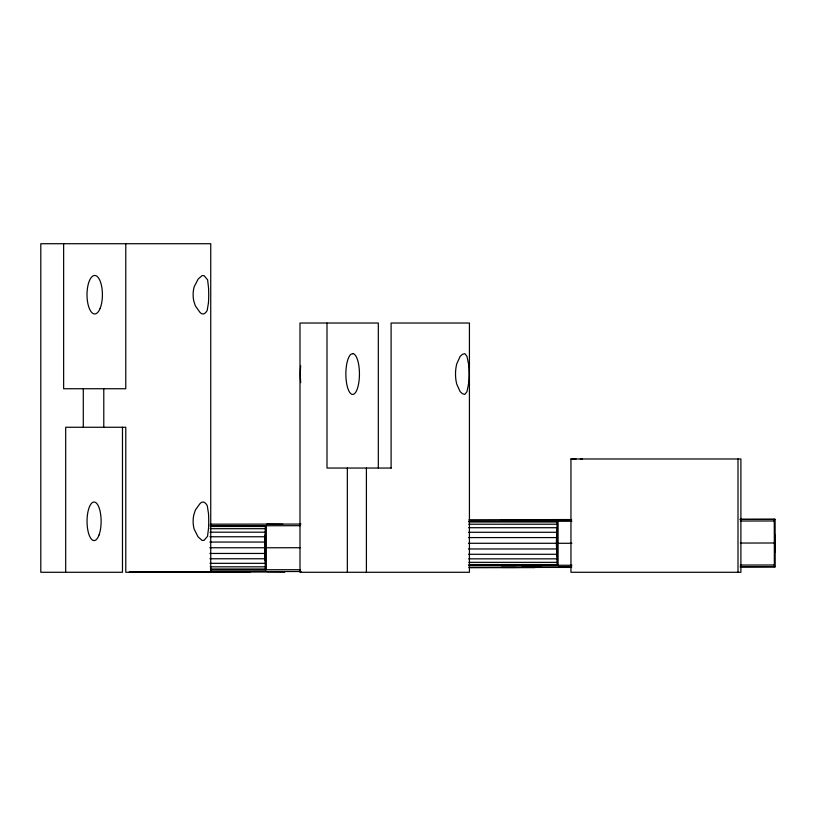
<?xml version="1.0" encoding="UTF-8"?>
<svg xmlns="http://www.w3.org/2000/svg" width="816" height="816" viewBox="0 0 816 816"><rect width="100%" height="100%" fill="white"/><g stroke="black" fill="none" stroke-linecap="round" stroke-linejoin="round"><path stroke-width="1.22" d="M210.63 569.772L266.322 569.772L266.322 525.749L300.268 525.688M469.282 565.294L558.093 565.294L558.093 521.271L571.924 521.24M265.404 569.772L264.588 547.76L265.404 525.749M557.175 565.294L556.369 543.283L557.175 521.271M572.342 459.01L570.955 458.98L570.955 572.281L740.897 572.281L740.897 458.98L570.955 458.98M516.151 520.078L500.922 520.169L505.849 520.2M571.353 519.976L501.544 520.2M571.445 567.416L501.014 567.416L516.232 567.457M580.278 459L582.338 458.98M536.081 567.416L542.099 567.355L521.557 567.314M526.779 520.19L542.008 520.098L521.465 520.067M235.1 571.924L250.328 571.832L209.243 571.894L284.968 571.792L266.822 571.588M469.047 519.761L571.639 519.547M571.18 519.629L558.501 519.659L571.057 519.751M740.061 519.333L775.108 519.333L775.2 566.773L740.969 566.855M740.877 519.415L775.108 519.333M740.316 521.026L774.272 520.975M210.202 524.178L300.961 524.066M558.093 543.303L571.934 543.272M740.336 543.058L774.313 542.987M266.322 547.781L300.298 547.709M571.945 565.264L468.772 565.284M740.347 565.049L774.353 564.998M469.139 567.212L571.73 566.998M571.271 567.079L558.593 567.11L571.139 567.191M740.153 566.783L775.2 566.773M469.027 567.712L534.949 567.589M300.329 569.711L210.905 569.731M301.053 571.506L129.234 571.792L230.061 572.098M391.282 468.047L326.992 468.047L326.992 323.024M468.925 521.271L558.093 521.271L468.925 521.342M469.067 522.016L556.961 522.016M468.874 524.219L556.767 524.219M210.416 526.493L265.19 526.493M468.7 527.717L556.604 527.717M210.222 528.697L264.996 528.697M210.049 532.195L264.833 532.195M468.578 532.277L556.471 532.277M209.926 536.755L264.7 536.755M468.496 537.581L556.39 537.581M209.845 542.059L264.619 542.059M468.466 543.283L556.369 543.283M209.814 547.76L264.588 547.76M468.496 548.974L556.39 548.974M209.845 553.452L264.619 553.452M468.578 554.288L556.471 554.288M209.926 558.766L264.7 558.766M468.7 558.848L556.604 558.848M468.874 562.336L556.767 562.336M210.049 563.326L264.833 563.326M469.067 564.539L556.961 564.539M210.222 566.824L264.996 566.824M210.416 569.017L265.19 569.017M576.035 459L573.852 458.98L574.729 459.01M266.73 524.137L282.724 524.27M740.265 519.608L741.275 519.659M740.357 567.049L741.367 567.1M774.262 519.262L774.353 566.712M738.001 458.98L738.001 572.281M391.099 468.047L391.099 323.024L469.424 323.024L469.424 572.281L299.992 572.281L299.992 323.024L378.318 323.024L378.318 468.047M366.404 468.047L366.404 572.281M347.341 468.047L347.341 572.281M125.776 243.719L125.776 388.742L63.638 388.742L63.638 243.719M122.482 427.258L122.482 572.281L40.8 572.281L40.8 243.719L210.742 243.719L210.742 572.281L125.776 572.281L125.776 427.258L65.688 427.258L65.688 572.281M103.785 388.742L103.785 427.258M83.283 388.742L83.283 427.258M300.716 382.643A20.267 4.192 90 0 1 300.676 365.803M774.629 540.998L775.006 552.075L774.965 534.47L774.629 540.998M264.935 544.343L265.404 560.969L265.404 534.551L264.935 544.343M556.706 539.855L557.175 556.481L557.175 530.074L556.706 539.855M208.539 528.289L207.529 536.326L204.041 540.335L202.113 540.437L198.043 536.816L194.137 529.043A18.748 11.414 -90 0 1 193.943 514.304L195.463 509.898L199.961 503.666A19.268 7.375 -90 0 1 207.284 505.777L208.498 513.55A18.574 2.428 -90 0 1 208.539 528.289M208.478 302.695L207.203 310.386A19.268 7.375 -90 0 1 199.859 312.222L195.361 305.878L193.882 301.441A18.748 11.414 -90 0 1 194.208 286.712L198.186 279.021L202.225 275.533L204.143 275.706L207.611 279.847L208.549 287.966A18.574 2.428 -90 0 1 208.478 302.695M468.517 384.203L466.966 391.67L464.834 394.403L462.427 393.71L460.173 391.67L456.766 384.203A20.247 9.17 -90 0 1 456.766 363.814L460.173 356.347L462.427 354.317L464.834 353.614L466.966 356.347L468.517 363.814A20.247 4.192 90 0 1 468.517 384.203M352.798 353.624L351.043 354.205A20.39 6.783 -90 0 0 347.361 386.784A20.39 6.783 -90 0 0 358.744 383.03A20.39 6.783 -90 0 0 352.798 353.624M266.322 525.749L210.273 525.79L266.322 525.749M99.062 534.919A19.258 7.038 -90 0 0 95.911 502.697A19.258 7.038 -90 0 0 87.281 526.279A19.258 7.038 -90 0 0 99.062 534.919M100.154 308.326A19.258 7.701 -90 0 0 96.696 276.104A19.258 7.701 -90 0 0 87.271 299.686A19.258 7.701 -90 0 0 100.154 308.326"/></g></svg>
